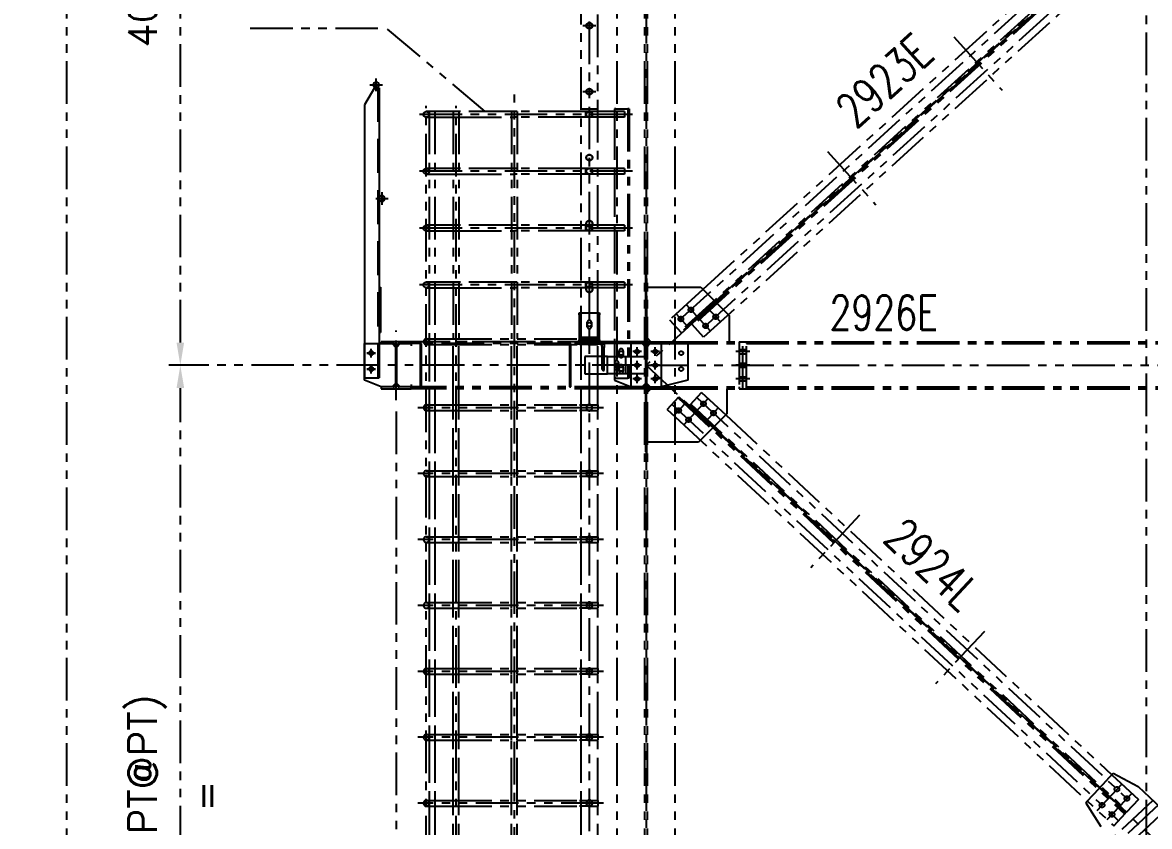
# Model space of a CAD drawing. Header units: millimetres. Extents: x -16232 to 52632, y -3739 to 20678.
# Drawn here: x -16232 to -11272, y 1420 to 4957 of the extents above; entities that cross this region are included whole.
import ezdxf
from ezdxf.enums import TextEntityAlignment as Align

# ---------------------------------------------------------------- set-up
doc = ezdxf.new("R2010")
doc.units = ezdxf.units.MM
doc.header["$LTSCALE"] = 300
doc.header["$MEASUREMENT"] = 0
for name, pattern in [('CENTER', [2, 1.25, -0.25, 0.25, -0.25]), ('DASHED', [0.75, 0.5, -0.25]), ('PHANTOM2', [1.25, 0.625, -0.125, 0.125, -0.125, 0.125, -0.125])]:
    doc.linetypes.add(name, pattern=pattern)
for name, color, linetype in [('CENTRO', 1, 'CENTER'), ('CONTORNO', 3, 'Continuous'), ('EM-PJ-FANTASMA', 8, 'PHANTOM2'), ('TRACEJADA', 3, 'DASHED')]:
    doc.layers.add(name, color=color, linetype=linetype)
doc.styles.add('100CL', font='ROMANS.SHX')
doc.styles.add('ROMANS', font='romans.shx')
doc.dimstyles.new('PADRÃO', dxfattribs={"dimscale": 50, "dimtxt": 2.5, "dimasz": 2, "dimexe": 1, "dimexo": 1, "dimgap": 1, "dimtad": 1, "dimdec": 0, "dimzin": 9, "dimdsep": 46, "dimtxsty": 'ROMANS', "dimcen": 0, "dimclrd": 256, "dimclre": 256, "dimclrt": 7, "dimadec": 1, "dimazin": 2, "dimtfac": 1, "dimtdec": 0, "dimtmove": 0, "dimatfit": 3, "dimfxl": 1, "dimtolj": 1, "dimtzin": 0, "dimlwd": -1, "dimlwe": -1, "dimarcsym": 0})

# ---------------------------------------------------------------- blocks, each defined once
blk = doc.blocks.new('A$C4E747ED4')
at = {"layer": 'CENTRO'}
for p, q in [((5.5, 1250), (-49.5, 1250)), ((-22, 1222.5), (-22, 1277.5)), ((-20, 750), (-75, 750)), ((-47.5, 722.5), (-47.5, 777.5)), ((19, 70), (-19, 70)), ((0, 51), (0, 89)), ((19, 0), (-19, 0)), ((0, -19), (0, 19))]:
    blk.add_line(p, q, dxfattribs=at)
at = {"layer": 'CONTORNO'}
for p, q in [((-35, 1237.5), (-15, 1237.5)), ((-35, 1237.5), (-35, 111.6)), ((-15, 1237.5), (29, 1161.5)), ((29, 1161.5), (29, -40)), ((-41, 360), (-41, 160)), ((-35, 360), (-41, 360)), ((-35, 160), (-41, 160))]:
    blk.add_line(p, q, dxfattribs=at)
for centre, radius in [((-22, 1250), 12.5), ((-47.5, 750), 12.5), ((0, 70), 9), ((0, 0), 9)]:
    blk.add_circle(centre, radius, dxfattribs=at)
at = {"layer": 'TRACEJADA'}
for p, q in [((-29, 1237.5), (-29, -40)), ((-35, 111.6), (-35, -40)), ((-35, -40), (29, -40))]:
    blk.add_line(p, q, dxfattribs=at)
blk = doc.blocks.new('*D82')
at = {"layer": 'Defpoints', "color": 0, "transparency": 16777216}
for p in [(-14587.1, 3295.4), (-13487.1, -1226.1), (-14587.1, -2101.1)]:
    blk.add_point(p, dxfattribs=at)
at = {"layer": 'EM-PJ-FANTASMA', "transparency": 16777216}
for p, q in [((-14587.1, 3245.4), (-14587.1, -2151.1)), ((-13487.1, -1276.1), (-13487.1, -2151.1)), ((-13587.1, -2101.1), (-14487.1, -2101.1))]:
    blk.add_line(p, q, dxfattribs=at)
for points in [[(-14487.1, -2084.4), (-14487.1, -2117.7), (-14587.1, -2101.1)], [(-13587.1, -2084.4), (-13587.1, -2117.7), (-13487.1, -2101.1)]]:
    blk.add_solid(points, dxfattribs=at)
at = {"layer": 'EM-PJ-FANTASMA', "color": 7, "transparency": 16777216, "insert": (-14037.1, -1988.6), "char_height": 125, "attachment_point": 5, "style": 'ROMANS'}
blk.add_mtext('\\A1;1100', dxfattribs=at)
blk = doc.blocks.new('*D90')
at = {"layer": 'Defpoints', "color": 0, "transparency": 16777216}
for p in [(-15537.1, 3448.9), (-13487.1, 3448.9), (-13637.1, -651.1)]:
    blk.add_point(p, dxfattribs=at)
at = {"layer": 'EM-PJ-FANTASMA', "transparency": 16777216}
for p, q in [((-13537.1, 3448.9), (-15587.1, 3448.9)), ((-15537.1, -551.1), (-15537.1, 3348.9)), ((-13687.1, -651.1), (-15587.1, -651.1))]:
    blk.add_line(p, q, dxfattribs=at)
for points in [[(-15553.8, 3348.9), (-15520.4, 3348.9), (-15537.1, 3448.9)], [(-15553.8, -551.1), (-15520.4, -551.1), (-15537.1, -651.1)]]:
    blk.add_solid(points, dxfattribs=at)
at = {"layer": 'EM-PJ-FANTASMA', "color": 7, "transparency": 16777216, "char_height": 125, "attachment_point": 5, "rotation": 90, "style": 'ROMANS'}
for s, insert in [('\\A1;{\\fRomanS|b0|i0|c0|p34;4100 (PT@PT)', (-15682.2, 1398.9)), ('\\A1;=  =}', (-15424.6, 1398.9))]:
    blk.add_mtext(s, dxfattribs=dict(at, insert=insert))
blk = doc.blocks.new('*D91')
at = {"layer": 'Defpoints', "color": 0, "transparency": 16777216}
for p in [(-15537.1, 7448.9), (-13487.1, 7448.9), (-13487.1, 3448.9)]:
    blk.add_point(p, dxfattribs=at)
at = {"layer": 'EM-PJ-FANTASMA', "transparency": 16777216}
for p, q in [((-13537.1, 7448.9), (-15587.1, 7448.9)), ((-15537.1, 3548.9), (-15537.1, 7348.9)), ((-13537.1, 3448.9), (-15587.1, 3448.9))]:
    blk.add_line(p, q, dxfattribs=at)
for points in [[(-15553.8, 7348.9), (-15520.4, 7348.9), (-15537.1, 7448.9)], [(-15553.8, 3548.9), (-15520.4, 3548.9), (-15537.1, 3448.9)]]:
    blk.add_solid(points, dxfattribs=at)
at = {"layer": 'EM-PJ-FANTASMA', "color": 7, "transparency": 16777216, "char_height": 125, "attachment_point": 5, "rotation": 90, "style": 'ROMANS'}
for s, insert in [('\\A1;{\\fRomanS|b0|i0|c0|p34;4000 (PT@PT)', (-15682.2, 5448.9)), ('\\A1;=  =}', (-15424.6, 5448.9))]:
    blk.add_mtext(s, dxfattribs=dict(at, insert=insert))
blk = doc.blocks.new('*D96')
at = {"layer": 'Defpoints', "color": 0, "transparency": 16777216}
for p in [(-16037.1, 17987.4), (-13712.1, 17987.4), (-13911.1, -1126.1)]:
    blk.add_point(p, dxfattribs=at)
at = {"layer": 'EM-PJ-FANTASMA', "transparency": 16777216}
for p, q in [((-13762.1, 17987.4), (-16087.1, 17987.4)), ((-16037.1, -1026.1), (-16037.1, 17887.4)), ((-13961.1, -1126.1), (-16087.1, -1126.1))]:
    blk.add_line(p, q, dxfattribs=at)
for points in [[(-16053.8, 17887.4), (-16020.4, 17887.4), (-16037.1, 17987.4)], [(-16053.8, -1026.1), (-16020.4, -1026.1), (-16037.1, -1126.1)]]:
    blk.add_solid(points, dxfattribs=at)
at = {"layer": 'EM-PJ-FANTASMA', "color": 7, "transparency": 16777216, "insert": (-16149.6, 8430.7), "char_height": 125, "attachment_point": 5, "rotation": 90, "style": 'ROMANS'}
blk.add_mtext('\\A1;19114', dxfattribs=at)

msp = doc.modelspace()

# ---------------------------------------------------------------- linework, layer by layer
at = {"layer": 'EM-PJ-FANTASMA'}
for p, q in [((-13487.093, 18926.323), (-13487.093, -1226.072)), ((-11287.093, 18037.428), (-11287.093, -1226.072)), ((-13737.093, -1226.072), (-13737.093, 12627.428)), ((-13492.343, -651.072), (-13492.343, 8143.928)), ((-13481.843, -651.072), (-13481.843, 8143.928)), ((-13615.093, -651.072), (-13615.093, 7933.928)), ((-13359.093, -651.072), (-13359.093, 7933.928)), ((-9087.093, 7448.928), (-13487.093, 3448.928)), ((-9319.165, 7302.823), (-13363.993, 3625.706)), ((-9240.462, 7305.446), (-13285.291, 3628.329)), ((-9236.426, 7301.007), (-13281.255, 3623.89)), ((-9292.93, 7273.965), (-13337.759, 3596.848)), ((-9210.192, 7272.149), (-13255.02, 3595.032)), ((-9215.093, 7225.799), (-13234.168, 3572.094)), ((-13775.093, 5509.928), (-13775.093, 3679.428)), ((-13699.093, 3679.428), (-13699.093, 5509.928)), ((-11435.01, 5421.223), (-13237.244, 3782.828)), ((-11378.519, 5369.867), (-13183.443, 3729.027)), ((-15229.847, 4932.182), (-14629.847, 4932.182)), ((-14195.256, 4564.928), (-14629.847, 4932.182)), ((-13708.593, 4942.428), (-13765.593, 4942.428)), ((-12133.315, 4893.165), (-11920.75, 4659.344)), ((-11992.054, 4812.108), (-11988.018, 4807.669)), ((-12066.048, 4744.841), (-12062.012, 4740.401)), ((-14067.093, 854.928), (-14067.093, 4639.928)), ((-13708.593, 4652.428), (-13765.593, 4652.428)), ((-14454.593, 904.928), (-14454.593, 4589.928)), ((-14442.093, 4564.928), (-14454.593, 4564.928)), ((-14442.093, 4564.928), (-14442.093, 3564.928)), ((-14429.593, 4564.928), (-14442.093, 4564.928)), ((-14417.093, 4564.928), (-14429.593, 4564.928)), ((-14335.919, 4564.928), (-14417.093, 4564.928)), ((-14417.093, 4564.928), (-14417.093, 3564.928)), ((-14335.919, 4564.928), (-14335.919, 3564.928)), ((-14323.419, 4564.928), (-14335.919, 4564.928)), ((-14323.419, 904.928), (-14323.419, 4589.928)), ((-14310.919, 4564.928), (-14323.419, 4564.928)), ((-14079.593, 4564.928), (-14310.919, 4564.928)), ((-14310.919, 4564.928), (-14310.919, 3564.928)), ((-14079.593, 4564.928), (-14079.593, 3564.928)), ((-14067.093, 4564.928), (-14079.593, 4564.928)), ((-14054.593, 4564.928), (-14067.093, 4564.928)), ((-13775.093, 4564.928), (-14054.593, 4564.928)), ((-14054.593, 4564.928), (-14054.593, 3564.928)), ((-13775.093, 4577.428), (-13699.093, 4577.428)), ((-13752.093, 4564.928), (-13775.093, 4564.928)), ((-13699.093, 4564.928), (-13752.093, 4564.928)), ((-13752.093, 4539.928), (-13752.093, 4564.928)), ((-13615.093, 4564.928), (-13699.093, 4564.928)), ((-13626.093, 4577.428), (-13626.093, 4564.928)), ((-13620.093, 4577.428), (-13626.093, 4577.428)), ((-13626.093, 4564.928), (-13626.093, 4539.928)), ((-13620.093, 4577.428), (-13615.093, 4577.428)), ((-13615.093, 4577.428), (-13574.093, 4577.428)), ((-13582.093, 4564.928), (-13615.093, 4564.928)), ((-13582.093, 4564.928), (-13582.093, 4539.928)), ((-13574.093, 4577.428), (-13568.093, 4577.428)), ((-13568.093, 4577.428), (-13568.093, 3392.428)), ((-13562.093, 4577.428), (-13568.093, 4577.428)), ((-13562.093, 4577.428), (-13562.093, 3392.428)), ((-13547.093, 4552.428), (-14492.093, 4552.428)), ((-14454.593, 4539.928), (-14442.093, 4539.928)), ((-14442.093, 4539.928), (-14417.093, 4539.928)), ((-14417.093, 4539.928), (-14335.919, 4539.928)), ((-14335.919, 4539.928), (-14310.919, 4539.928)), ((-14310.919, 4539.928), (-14079.593, 4539.928)), ((-14079.593, 4539.928), (-14067.093, 4539.928)), ((-14054.593, 4539.928), (-14067.093, 4539.928)), ((-13775.093, 4539.928), (-14054.593, 4539.928)), ((-13752.093, 4539.928), (-13775.093, 4539.928)), ((-13699.093, 4539.928), (-13752.093, 4539.928)), ((-13615.093, 4539.928), (-13699.093, 4539.928)), ((-13626.093, 4539.928), (-13626.093, 4314.928)), ((-13582.093, 4539.928), (-13615.093, 4539.928)), ((-12688.27, 4388.661), (-12475.705, 4154.84)), ((-14442.093, 4314.928), (-14454.593, 4314.928)), ((-14417.093, 4314.928), (-14442.093, 4314.928)), ((-14335.919, 4314.928), (-14417.093, 4314.928)), ((-14310.919, 4314.928), (-14335.919, 4314.928)), ((-14079.593, 4314.928), (-14310.919, 4314.928)), ((-14067.093, 4314.928), (-14079.593, 4314.928)), ((-14054.593, 4314.928), (-14067.093, 4314.928)), ((-13775.093, 4314.928), (-14054.593, 4314.928)), ((-13752.093, 4314.928), (-13775.093, 4314.928)), ((-13699.093, 4314.928), (-13752.093, 4314.928)), ((-13752.093, 4289.928), (-13752.093, 4314.928)), ((-13615.093, 4314.928), (-13699.093, 4314.928)), ((-13626.093, 4314.928), (-13626.093, 4289.928)), ((-13582.093, 4314.928), (-13615.093, 4314.928)), ((-13582.093, 4314.928), (-13582.093, 4289.928)), ((-13547.093, 4302.428), (-14492.093, 4302.428)), ((-14454.593, 4289.928), (-14442.093, 4289.928)), ((-14442.093, 4289.928), (-14417.093, 4289.928)), ((-14417.093, 4289.928), (-14335.919, 4289.928)), ((-14335.919, 4289.928), (-14310.919, 4289.928)), ((-14310.919, 4289.928), (-14079.593, 4289.928)), ((-14079.593, 4289.928), (-14067.093, 4289.928)), ((-14054.593, 4289.928), (-14067.093, 4289.928)), ((-13775.093, 4289.928), (-14054.593, 4289.928)), ((-13752.093, 4289.928), (-13775.093, 4289.928)), ((-13699.093, 4289.928), (-13752.093, 4289.928)), ((-13615.093, 4289.928), (-13699.093, 4289.928)), ((-13626.093, 4289.928), (-13626.093, 4064.928)), ((-13582.093, 4289.928), (-13615.093, 4289.928)), ((-12547.009, 4307.604), (-12542.973, 4303.164)), ((-12621.003, 4240.336), (-12616.967, 4235.897)), ((-13547.093, 4052.428), (-14492.093, 4052.428)), ((-14442.093, 4064.928), (-14454.593, 4064.928)), ((-14454.593, 4039.928), (-14442.093, 4039.928)), ((-14417.093, 4064.928), (-14442.093, 4064.928)), ((-14442.093, 4039.928), (-14417.093, 4039.928)), ((-14335.919, 4064.928), (-14417.093, 4064.928)), ((-14417.093, 4039.928), (-14335.919, 4039.928)), ((-14310.919, 4064.928), (-14335.919, 4064.928)), ((-14335.919, 4039.928), (-14310.919, 4039.928)), ((-14079.593, 4064.928), (-14310.919, 4064.928)), ((-14310.919, 4039.928), (-14079.593, 4039.928)), ((-14067.093, 4064.928), (-14079.593, 4064.928)), ((-14079.593, 4039.928), (-14067.093, 4039.928)), ((-14054.593, 4064.928), (-14067.093, 4064.928)), ((-14054.593, 4039.928), (-14067.093, 4039.928)), ((-13775.093, 4064.928), (-14054.593, 4064.928)), ((-13775.093, 4039.928), (-14054.593, 4039.928)), ((-13752.093, 4064.928), (-13775.093, 4064.928)), ((-13752.093, 4039.928), (-13775.093, 4039.928)), ((-13748.318, 4064.928), (-13752.093, 4064.928)), ((-13752.093, 4039.928), (-13752.093, 4064.928)), ((-13699.093, 4039.928), (-13752.093, 4039.928)), ((-13747.093, 4064.928), (-13748.318, 4064.928)), ((-13727.093, 4064.928), (-13747.093, 4064.928)), ((-13725.868, 4064.928), (-13727.093, 4064.928)), ((-13699.093, 4064.928), (-13725.868, 4064.928)), ((-13615.093, 4064.928), (-13699.093, 4064.928)), ((-13615.093, 4039.928), (-13699.093, 4039.928)), ((-13626.093, 4064.928), (-13626.093, 4039.928)), ((-13626.093, 4039.928), (-13626.093, 3814.928)), ((-13582.093, 4064.928), (-13615.093, 4064.928)), ((-13582.093, 4039.928), (-13615.093, 4039.928)), ((-13582.093, 4064.928), (-13582.093, 4039.928)), ((-13490.093, 3852.428), (-13484.093, 3852.428)), ((-13490.093, 3852.428), (-13490.093, 3567.428)), ((-13484.093, 3567.428), (-13484.093, 3852.428)), ((-13547.093, 3802.428), (-14492.093, 3802.428)), ((-14442.093, 3814.928), (-14454.593, 3814.928)), ((-14454.593, 3789.928), (-14442.093, 3789.928)), ((-14417.093, 3814.928), (-14442.093, 3814.928)), ((-14442.093, 3789.928), (-14417.093, 3789.928)), ((-14335.919, 3814.928), (-14417.093, 3814.928)), ((-14417.093, 3789.928), (-14335.919, 3789.928)), ((-14310.919, 3814.928), (-14335.919, 3814.928)), ((-14335.919, 3789.928), (-14310.919, 3789.928)), ((-14079.593, 3814.928), (-14310.919, 3814.928)), ((-14310.919, 3789.928), (-14079.593, 3789.928)), ((-14067.093, 3814.928), (-14079.593, 3814.928)), ((-14079.593, 3789.928), (-14067.093, 3789.928)), ((-14054.593, 3814.928), (-14067.093, 3814.928)), ((-14054.593, 3789.928), (-14067.093, 3789.928)), ((-13775.093, 3814.928), (-14054.593, 3814.928)), ((-13775.093, 3789.928), (-14054.593, 3789.928)), ((-13752.093, 3814.928), (-13775.093, 3814.928)), ((-13752.093, 3789.928), (-13775.093, 3789.928)), ((-13699.093, 3814.928), (-13752.093, 3814.928)), ((-13752.093, 3789.928), (-13752.093, 3814.928)), ((-13748.318, 3789.928), (-13752.093, 3789.928)), ((-13747.093, 3789.928), (-13748.318, 3789.928)), ((-13727.093, 3789.928), (-13747.093, 3789.928)), ((-13725.868, 3789.928), (-13727.093, 3789.928)), ((-13699.093, 3789.928), (-13725.868, 3789.928)), ((-13615.093, 3814.928), (-13699.093, 3814.928)), ((-13615.093, 3789.928), (-13699.093, 3789.928)), ((-13626.093, 3814.928), (-13626.093, 3789.928)), ((-13626.093, 3789.928), (-13626.093, 3552.428)), ((-13582.093, 3814.928), (-13615.093, 3814.928)), ((-13582.093, 3789.928), (-13615.093, 3789.928)), ((-13582.093, 3814.928), (-13582.093, 3789.928)), ((-13490.093, 3802.674), (-13484.093, 3802.674)), ((-13490.093, 3781.674), (-13484.093, 3781.674)), ((-13481.843, 3792.428), (-13359.093, 3792.428)), ((-13237.244, 3782.828), (-13384.846, 3648.644)), ((-13359.093, 3792.428), (-13246.843, 3792.428)), ((-13246.843, 3792.428), (-13121.843, 3667.428)), ((-13490.093, 3759.982), (-13484.093, 3759.982)), ((-13490.093, 3738.982), (-13484.093, 3738.982)), ((-13490.093, 3735.22), (-13484.093, 3735.22)), ((-13490.093, 3727.428), (-13484.093, 3727.428)), ((-13183.443, 3729.027), (-13333.723, 3592.409)), ((-13782.093, 3679.428), (-13692.093, 3679.428)), ((-13782.093, 3671.428), (-13782.093, 3679.428)), ((-13782.093, 3671.428), (-13782.093, 3568.428)), ((-13775.093, 3679.428), (-13775.093, 3572.428)), ((-13699.093, 3572.428), (-13699.093, 3679.428)), ((-13692.093, 3679.428), (-13692.093, 3671.428)), ((-13692.093, 3568.428), (-13692.093, 3671.428)), ((-13490.093, 3717.29), (-13484.093, 3717.29)), ((-13490.093, 3714.22), (-13484.093, 3714.22)), ((-13490.093, 3696.29), (-13484.093, 3696.29)), ((-13490.093, 3692.528), (-13484.093, 3692.528)), ((-13490.093, 3671.528), (-13484.093, 3671.528)), ((-13355.249, 3675.551), (-13302.108, 3617.096)), ((-13310.852, 3715.911), (-13204.57, 3599.001)), ((-13160.174, 3639.361), (-13213.315, 3697.816)), ((-13746.093, 3618.428), (-13746.093, 3638.428)), ((-13728.093, 3638.428), (-13728.093, 3618.428)), ((-13490.093, 3649.836), (-13484.093, 3649.836)), ((-13490.093, 3628.836), (-13484.093, 3628.836)), ((-13384.846, 3648.644), (-13333.723, 3592.409)), ((-13234.168, 3572.094), (-13285.291, 3628.329)), ((-13121.843, 3667.428), (-13121.843, 3552.428)), ((-14587.093, 3295.428), (-14587.093, 3602.428)), ((-13775.093, 3572.428), (-13775.093, 3345.428)), ((-13775.093, 3572.428), (-13699.093, 3572.428)), ((-13699.093, 3564.928), (-13699.093, 3572.428)), ((-13487.093, 3295.428), (-13487.093, 3602.428)), ((-14726.093, 3544.028), (-14653.593, 3544.028)), ((-14726.093, 3383.828), (-14726.093, 3544.028)), ((-14697.093, 3483.428), (-14697.093, 3521.428)), ((-14653.593, 3552.428), (-14653.593, 3544.028)), ((-14520.593, 3552.428), (-14653.593, 3552.428)), ((-14653.593, 3544.028), (-14600.093, 3544.028)), ((-14604.993, 3544.028), (-14589.993, 3529.028)), ((-14589.993, 3533.928), (-14589.993, 3363.928)), ((-14584.193, 3529.028), (-14569.193, 3544.028)), ((-14584.193, 3363.928), (-14584.193, 3533.928)), ((-14574.093, 3544.028), (-14520.593, 3544.028)), ((-14520.593, 3552.428), (-14520.593, 3544.028)), ((-13615.093, 3552.428), (-14520.593, 3552.428)), ((-14520.593, 3544.028), (-14520.593, 3552.428)), ((-14481.093, 3544.028), (-14520.593, 3544.028)), ((-14520.593, 3544.028), (-14520.593, 3533.928)), ((-13674.093, 3552.428), (-14492.093, 3552.428)), ((-14481.093, 3544.028), (-14475.093, 3544.028)), ((-14481.093, 3544.028), (-14481.093, 3383.828)), ((-14481.093, 3529.028), (-14475.093, 3529.028)), ((-14475.093, 3383.828), (-14475.093, 3544.028)), ((-13825.093, 3544.028), (-14475.093, 3544.028)), ((-14454.593, 3564.928), (-14354.457, 3564.928)), ((-14454.593, 3539.928), (-14354.457, 3539.928)), ((-14442.093, 3564.928), (-14442.093, 3345.428)), ((-14417.093, 3564.928), (-14417.093, 3345.428)), ((-14354.457, 3564.928), (-13782.093, 3564.928)), ((-14354.457, 3539.928), (-13779.728, 3539.928)), ((-14335.919, 3345.428), (-14335.919, 3564.928)), ((-14310.919, 3345.428), (-14310.919, 3564.928)), ((-14079.593, 3345.428), (-14079.593, 3564.928)), ((-14054.593, 3345.428), (-14054.593, 3564.928)), ((-13825.093, 3544.028), (-13819.093, 3544.028)), ((-13825.093, 3544.028), (-13825.093, 3383.828)), ((-13825.093, 3529.028), (-13819.093, 3529.028)), ((-13819.093, 3383.828), (-13819.093, 3544.028)), ((-13615.093, 3544.028), (-13819.093, 3544.028)), ((-13692.093, 3542.428), (-13789.093, 3542.428)), ((-13782.093, 3568.428), (-13782.093, 3560.428)), ((-13782.093, 3564.928), (-13779.728, 3564.928)), ((-13782.093, 3560.428), (-13692.093, 3560.428)), ((-13782.093, 3552.428), (-13782.093, 3560.428)), ((-13779.728, 3564.928), (-13742.648, 3564.928)), ((-13742.648, 3539.928), (-13779.728, 3539.928)), ((-13746.093, 3552.428), (-13746.093, 3560.428)), ((-13746.093, 3542.428), (-13746.093, 3552.428)), ((-13742.648, 3564.928), (-13699.093, 3564.928)), ((-13742.648, 3539.928), (-13699.093, 3539.928)), ((-13728.093, 3552.428), (-13728.093, 3560.428)), ((-13728.093, 3542.428), (-13728.093, 3552.428)), ((-13699.093, 3564.928), (-13699.093, 3539.928)), ((-13699.093, 3345.428), (-13699.093, 3539.928)), ((-13692.093, 3560.428), (-13692.093, 3568.428)), ((-13692.093, 3560.428), (-13692.093, 3552.428)), ((-13682.093, 3542.428), (-13682.093, 3527.428)), ((-13672.093, 3542.428), (-13682.093, 3542.428)), ((-13682.093, 3527.428), (-13682.093, 3435.428)), ((-13672.093, 3527.428), (-13682.093, 3527.428)), ((-13672.093, 3552.428), (-13672.093, 3542.428)), ((-13672.093, 3542.428), (-13672.093, 3527.428)), ((-13672.093, 3425.428), (-13672.093, 3527.428)), ((-13626.093, 3552.428), (-13626.093, 3392.428)), ((-13626.093, 3544.028), (-13626.093, 3383.828)), ((-13507.343, 3552.428), (-13615.093, 3552.428)), ((-13507.343, 3544.028), (-13615.093, 3544.028)), ((-13553.593, 3552.428), (-13553.593, 3544.028)), ((-13553.593, 3353.828), (-13553.593, 3544.028)), ((-13527.093, 3489.928), (-13527.093, 3527.928)), ((-13492.343, 3552.428), (-13507.343, 3552.428)), ((-13507.343, 3544.028), (-13507.343, 3552.428)), ((-13492.343, 3544.028), (-13507.343, 3544.028)), ((-13504.993, 3544.028), (-13489.993, 3529.028)), ((-13481.843, 3552.428), (-13492.343, 3552.428)), ((-13490.093, 3567.428), (-13484.093, 3567.428)), ((-13490.093, 3567.428), (-13490.093, 3552.428)), ((-13489.993, 3533.928), (-13489.993, 3363.928)), ((-13484.193, 3529.028), (-13469.193, 3544.028)), ((-13484.193, 3363.928), (-13484.193, 3533.928)), ((-13484.093, 3552.428), (-13484.093, 3567.428)), ((-13466.843, 3552.428), (-13481.843, 3567.428)), ((-13481.843, 3552.428), (-13359.093, 3552.428)), ((-13481.843, 3544.028), (-13359.093, 3544.028)), ((-13461.093, 3552.428), (-13461.093, 3544.028)), ((-13447.093, 3489.928), (-13447.093, 3527.928)), ((-13443.093, 3552.428), (-13443.093, 3544.028)), ((-13420.593, 3544.028), (-13420.593, 3552.428)), ((-13420.593, 3544.028), (-13420.593, 3353.828)), ((-13359.093, 3552.428), (-13078.093, 3552.428)), ((-13359.093, 3544.028), (-13078.093, 3544.028)), ((-13304.093, 3544.028), (-13304.093, 3383.828)), ((-13078.093, 3552.428), (-13062.093, 3552.428)), ((-13078.093, 3552.428), (-13078.093, 3345.428)), ((-13078.093, 3552.428), (-13078.093, 3544.028)), ((-13062.093, 3552.428), (-13046.093, 3552.428)), ((-13062.093, 3345.428), (-13062.093, 3552.428)), ((-13062.093, 3345.428), (-13062.093, 3552.428)), ((-13046.093, 3345.428), (-13046.093, 3552.428)), ((-13046.093, 3552.428), (-9528.093, 3552.428)), ((-13046.093, 3552.428), (-13046.093, 3544.028)), ((-13046.093, 3544.028), (-9528.093, 3544.028)), ((-14678.093, 3502.428), (-14716.093, 3502.428)), ((-14481.093, 3511.428), (-14475.093, 3511.428)), ((-14481.093, 3493.428), (-14475.093, 3493.428)), ((-13825.093, 3511.428), (-13819.093, 3511.428)), ((-13825.093, 3493.428), (-13819.093, 3493.428)), ((-13657.093, 3486.928), (-13757.093, 3486.928)), ((-13757.093, 3486.928), (-13757.093, 3410.928)), ((-13657.093, 3486.928), (-13489.993, 3486.928)), ((-13657.093, 3410.928), (-13657.093, 3486.928)), ((-13606.093, 3492.428), (-13606.093, 3512.428)), ((-13588.093, 3512.428), (-13588.093, 3492.428)), ((-13577.093, 3410.928), (-13577.093, 3486.928)), ((-13508.093, 3508.928), (-13546.093, 3508.928)), ((-13428.093, 3508.928), (-13466.093, 3508.928)), ((-13031.093, 3508.928), (-13093.093, 3508.928)), ((-13078.093, 3517.928), (-13062.093, 3517.928)), ((-13078.093, 3499.928), (-13062.093, 3499.928)), ((-13062.093, 3517.928), (-13046.093, 3517.928)), ((-13062.093, 3499.928), (-13046.093, 3499.928)), ((-14678.093, 3432.428), (-14716.093, 3432.428)), ((-14697.093, 3413.428), (-14697.093, 3451.428)), ((-14481.093, 3441.428), (-14475.093, 3441.428)), ((-14481.093, 3423.428), (-14475.093, 3423.428)), ((-13825.093, 3441.428), (-13819.093, 3441.428)), ((-13825.093, 3423.428), (-13819.093, 3423.428)), ((-13626.593, 3458.928), (-13626.593, 3438.928)), ((-13607.593, 3438.928), (-13607.593, 3458.928)), ((-13606.093, 3422.428), (-13606.093, 3442.428)), ((-13588.093, 3442.428), (-13588.093, 3422.428)), ((-13508.093, 3448.928), (-13546.093, 3448.928)), ((-13527.093, 3429.928), (-13527.093, 3467.928)), ((-13487.093, 3448.928), (-9087.093, 3448.928)), ((-13487.093, 3448.928), (-9087.093, -651.072)), ((-13428.093, 3448.928), (-13466.093, 3448.928)), ((-13447.093, 3429.928), (-13447.093, 3467.928)), ((-13031.093, 3448.928), (-13093.093, 3448.928)), ((-13078.093, 3457.928), (-13062.093, 3457.928)), ((-13078.093, 3439.928), (-13062.093, 3439.928)), ((-13062.093, 3457.928), (-13046.093, 3457.928)), ((-13062.093, 3439.928), (-13046.093, 3439.928)), ((-14653.593, 3353.828), (-14726.093, 3383.828)), ((-14481.093, 3383.828), (-14475.093, 3383.828)), ((-14481.093, 3383.828), (-14481.093, 3353.828)), ((-14475.093, 3353.828), (-14475.093, 3383.828)), ((-13825.093, 3383.828), (-13819.093, 3383.828)), ((-13825.093, 3383.828), (-13825.093, 3353.828)), ((-13819.093, 3353.828), (-13819.093, 3383.828)), ((-13757.093, 3410.928), (-13657.093, 3410.928)), ((-13489.993, 3410.928), (-13657.093, 3410.928)), ((-13620.093, 3392.428), (-13626.093, 3392.428)), ((-13626.093, 3383.828), (-13553.593, 3353.828)), ((-13620.093, 3392.428), (-13574.093, 3392.428)), ((-13574.093, 3392.428), (-13568.093, 3392.428)), ((-13562.093, 3392.428), (-13568.093, 3392.428)), ((-13508.093, 3388.928), (-13546.093, 3388.928)), ((-13527.093, 3369.928), (-13527.093, 3407.928)), ((-13428.093, 3388.928), (-13466.093, 3388.928)), ((-13447.093, 3369.928), (-13447.093, 3407.928)), ((-13304.093, 3383.828), (-13420.593, 3353.828)), ((-13031.093, 3388.928), (-13093.093, 3388.928)), ((-13078.093, 3397.928), (-13062.093, 3397.928)), ((-13078.093, 3379.928), (-13062.093, 3379.928)), ((-13062.093, 3397.928), (-13046.093, 3397.928)), ((-13062.093, 3379.928), (-13046.093, 3379.928)), ((-14653.593, 3353.828), (-14653.593, 3345.428)), ((-14600.093, 3353.828), (-14653.593, 3353.828)), ((-14653.593, 3345.428), (-14520.593, 3345.428)), ((-14589.993, 3368.828), (-14604.993, 3353.828)), ((-14584.193, 3368.828), (-14569.193, 3353.828)), ((-14520.593, 3353.828), (-14574.093, 3353.828)), ((-14520.593, 3363.928), (-14520.593, 3353.828)), ((-14520.593, 3353.828), (-14520.593, 3345.428)), ((-13615.093, 3353.828), (-14520.593, 3353.828)), ((-14520.593, 3345.428), (-14520.593, 3353.828)), ((-13615.093, 3345.428), (-14520.593, 3345.428)), ((-14481.093, 3368.828), (-14475.093, 3368.828)), ((-14481.093, 3353.828), (-14475.093, 3353.828)), ((-14442.093, 3345.428), (-14442.093, 3274.928)), ((-14417.093, 3345.428), (-14417.093, 3274.928)), ((-14335.919, 3274.928), (-14335.919, 3345.428)), ((-14310.919, 3274.928), (-14310.919, 3345.428)), ((-14079.593, 3274.928), (-14079.593, 3345.428)), ((-14054.593, 3274.928), (-14054.593, 3345.428)), ((-13825.093, 3368.828), (-13819.093, 3368.828)), ((-13825.093, 3353.828), (-13819.093, 3353.828)), ((-13775.093, 3345.428), (-13775.093, 3274.928)), ((-13699.093, 3274.928), (-13699.093, 3345.428)), ((-13507.343, 3353.828), (-13615.093, 3353.828)), ((-13507.343, 3345.428), (-13615.093, 3345.428)), ((-13553.593, 3353.828), (-13553.593, 3345.428)), ((-13492.343, 3353.828), (-13507.343, 3353.828)), ((-13507.343, 3345.428), (-13507.343, 3353.828)), ((-13492.343, 3345.428), (-13507.343, 3345.428)), ((-13504.993, 3353.828), (-13489.993, 3368.828)), ((-13492.343, 3345.428), (-13481.843, 3345.428)), ((-13490.093, 3345.428), (-13490.093, 3330.428)), ((-13490.093, 3330.428), (-13484.093, 3330.428)), ((-13490.093, 3330.428), (-13490.093, 3025.428)), ((-13469.193, 3353.828), (-13484.193, 3368.828)), ((-13484.093, 3330.428), (-13484.093, 3345.428)), ((-13484.093, 3025.428), (-13484.093, 3330.428)), ((-13481.843, 3353.828), (-13359.093, 3353.828)), ((-13481.843, 3345.428), (-13359.093, 3345.428)), ((-13481.843, 3330.428), (-13466.843, 3345.428)), ((-13420.593, 3345.428), (-13420.593, 3353.828)), ((-13359.093, 3353.828), (-13078.093, 3353.828)), ((-13359.093, 3345.428), (-13078.093, 3345.428)), ((-13243.018, 3329.476), (-13294.829, 3273.874)), ((-13243.018, 3329.476), (-13136.785, 3230.486)), ((-13131.843, 3345.428), (-13131.843, 3235.428)), ((-13078.093, 3353.828), (-13078.093, 3345.428)), ((-13078.093, 3345.428), (-13062.093, 3345.428)), ((-13062.093, 3345.428), (-13046.093, 3345.428)), ((-13046.093, 3353.828), (-9528.093, 3353.828)), ((-13046.093, 3353.828), (-13046.093, 3345.428)), ((-13046.093, 3345.428), (-9528.093, 3345.428)), ((-14454.593, 3274.928), (-14354.457, 3274.928)), ((-14442.093, 3274.928), (-14442.093, 3249.928)), ((-14417.093, 3274.928), (-14417.093, 3249.928)), ((-14354.457, 3274.928), (-13779.728, 3274.928)), ((-14335.919, 3249.928), (-14335.919, 3274.928)), ((-14310.919, 3249.928), (-14310.919, 3274.928)), ((-14079.593, 3249.928), (-14079.593, 3274.928)), ((-14054.593, 3249.928), (-14054.593, 3274.928)), ((-13779.728, 3274.928), (-13742.648, 3274.928)), ((-13775.093, 3274.928), (-13775.093, 3249.928)), ((-13742.648, 3274.928), (-13699.093, 3274.928)), ((-13699.093, 3274.928), (-13699.093, 3249.928)), ((-13490.093, 3291.086), (-13484.093, 3291.086)), ((-9310.034, 3306.796), (-13439.339, -540.965)), ((-9283.446, 3278.263), (-13412.751, -569.498)), ((-13394.627, 3254.785), (-13359.093, 3292.92)), ((-13373.494, 3277.465), (-11407.608, 1445.617)), ((-13365.363, 3227.516), (-13311.507, 3285.313)), ((-13359.093, 3292.92), (-13342.816, 3310.388)), ((-13346.907, 3305.998), (-11381.021, 1474.15)), ((-13342.816, 3310.388), (-11376.931, 1478.54)), ((-13321.467, 3186.613), (-13213.754, 3302.207)), ((-13294.829, 3273.874), (-13190.558, 3176.712)), ((-13290.739, 3278.263), (-11368.75, 1487.319)), ((-13264.152, 3306.796), (-11342.163, 1515.852)), ((-13674.093, 3262.428), (-14492.093, 3262.428)), ((-14454.593, 3249.928), (-14354.457, 3249.928)), ((-14442.093, 3249.928), (-14442.093, 2984.928)), ((-14417.093, 3249.928), (-14417.093, 2984.928)), ((-14354.457, 3249.928), (-13779.728, 3249.928)), ((-14335.919, 2984.928), (-14335.919, 3249.928)), ((-14310.919, 2984.928), (-14310.919, 3249.928)), ((-14079.593, 2984.928), (-14079.593, 3249.928)), ((-14054.593, 2984.928), (-14054.593, 3249.928)), ((-13742.648, 3249.928), (-13779.728, 3249.928)), ((-13775.093, 3249.928), (-13775.093, 2984.928)), ((-13742.648, 3249.928), (-13699.093, 3249.928)), ((-13699.093, 2984.928), (-13699.093, 3249.928)), ((-13490.093, 3270.086), (-13484.093, 3270.086)), ((-13490.093, 3247.877), (-13484.093, 3247.877)), ((-13490.093, 3226.877), (-13484.093, 3226.877)), ((-13394.627, 3254.785), (-13359.093, 3221.673)), ((-13131.843, 3235.428), (-13256.843, 3110.428)), ((-13169.857, 3261.303), (-13223.714, 3203.506)), ((-13136.785, 3230.486), (-11438.087, 1647.608)), ((-13490.093, 3204.667), (-13484.093, 3204.667)), ((-13490.093, 3183.667), (-13484.093, 3183.667)), ((-13490.093, 3181.271), (-13484.093, 3181.271)), ((-13359.093, 3221.673), (-11428.742, 1422.938)), ((-13190.558, 3176.712), (-11489.898, 1592.006)), ((-13490.093, 3160.271), (-13484.093, 3160.271)), ((-13490.093, 3150.428), (-13484.093, 3150.428)), ((-13490.093, 3138.062), (-13484.093, 3138.062)), ((-13490.093, 3117.062), (-13484.093, 3117.062)), ((-13490.093, 3094.852), (-13484.093, 3094.852)), ((-13359.093, 3110.428), (-13481.843, 3110.428)), ((-13256.843, 3110.428), (-13359.093, 3110.428)), ((-13490.093, 3073.852), (-13484.093, 3073.852)), ((-13490.093, 3025.428), (-13484.093, 3025.428)), ((-14454.593, 2984.928), (-14354.457, 2984.928)), ((-14442.093, 2984.928), (-14442.093, 2959.928)), ((-14417.093, 2984.928), (-14417.093, 2959.928)), ((-14354.457, 2984.928), (-13779.728, 2984.928)), ((-14335.919, 2959.928), (-14335.919, 2984.928)), ((-14310.919, 2959.928), (-14310.919, 2984.928)), ((-14079.593, 2959.928), (-14079.593, 2984.928)), ((-14054.593, 2959.928), (-14054.593, 2984.928)), ((-13779.728, 2984.928), (-13742.648, 2984.928)), ((-13775.093, 2984.928), (-13775.093, 2959.928)), ((-13742.648, 2984.928), (-13699.093, 2984.928)), ((-13699.093, 2984.928), (-13699.093, 2959.928)), ((-13674.093, 2972.428), (-14492.093, 2972.428)), ((-14454.593, 2959.928), (-14354.457, 2959.928)), ((-14442.093, 2959.928), (-14442.093, 2694.928)), ((-14417.093, 2959.928), (-14417.093, 2694.928)), ((-14354.457, 2959.928), (-13779.728, 2959.928)), ((-14335.919, 2694.928), (-14335.919, 2959.928)), ((-14310.919, 2694.928), (-14310.919, 2959.928)), ((-14079.593, 2694.928), (-14079.593, 2959.928)), ((-14054.593, 2694.928), (-14054.593, 2959.928)), ((-13742.648, 2959.928), (-13779.728, 2959.928)), ((-13775.093, 2959.928), (-13775.093, 2694.928)), ((-13742.648, 2959.928), (-13699.093, 2959.928)), ((-13699.093, 2694.928), (-13699.093, 2959.928)), ((-12547.487, 2789.348), (-12762.912, 2558.16)), ((-13674.093, 2682.428), (-14492.093, 2682.428)), ((-14454.593, 2694.928), (-14354.457, 2694.928)), ((-14442.093, 2694.928), (-14442.093, 2669.928)), ((-14417.093, 2694.928), (-14417.093, 2669.928)), ((-14354.457, 2694.928), (-13779.728, 2694.928)), ((-14335.919, 2669.928), (-14335.919, 2694.928)), ((-14310.919, 2669.928), (-14310.919, 2694.928)), ((-14079.593, 2669.928), (-14079.593, 2694.928)), ((-14054.593, 2669.928), (-14054.593, 2694.928)), ((-13779.728, 2694.928), (-13742.648, 2694.928)), ((-13775.093, 2694.928), (-13775.093, 2669.928)), ((-13742.648, 2694.928), (-13699.093, 2694.928)), ((-13699.093, 2694.928), (-13699.093, 2669.928)), ((-12689.735, 2710.036), (-12693.825, 2705.646)), ((-14454.593, 2669.928), (-14354.457, 2669.928)), ((-14442.093, 2669.928), (-14442.093, 2404.928)), ((-14417.093, 2669.928), (-14417.093, 2404.928)), ((-14354.457, 2669.928), (-13779.728, 2669.928)), ((-14335.919, 2404.928), (-14335.919, 2669.928)), ((-14310.919, 2404.928), (-14310.919, 2669.928)), ((-14079.593, 2404.928), (-14079.593, 2669.928)), ((-14054.593, 2404.928), (-14054.593, 2669.928)), ((-13742.648, 2669.928), (-13779.728, 2669.928)), ((-13775.093, 2669.928), (-13775.093, 2404.928)), ((-13742.648, 2669.928), (-13699.093, 2669.928)), ((-13699.093, 2404.928), (-13699.093, 2669.928)), ((-12616.574, 2641.863), (-12620.664, 2637.473)), ((-13674.093, 2392.428), (-14492.093, 2392.428)), ((-14454.593, 2404.928), (-14354.457, 2404.928)), ((-14442.093, 2404.928), (-14442.093, 2379.928)), ((-14417.093, 2404.928), (-14417.093, 2379.928)), ((-14354.457, 2404.928), (-13779.728, 2404.928)), ((-14335.919, 2379.928), (-14335.919, 2404.928)), ((-14310.919, 2379.928), (-14310.919, 2404.928)), ((-14079.593, 2379.928), (-14079.593, 2404.928)), ((-14054.593, 2379.928), (-14054.593, 2404.928)), ((-13779.728, 2404.928), (-13742.648, 2404.928)), ((-13775.093, 2404.928), (-13775.093, 2379.928)), ((-13742.648, 2404.928), (-13699.093, 2404.928)), ((-13699.093, 2404.928), (-13699.093, 2379.928)), ((-14454.593, 2379.928), (-14354.457, 2379.928)), ((-14442.093, 2379.928), (-14442.093, 2114.928)), ((-14417.093, 2379.928), (-14417.093, 2114.928)), ((-14354.457, 2379.928), (-13779.728, 2379.928)), ((-14335.919, 2114.928), (-14335.919, 2379.928)), ((-14310.919, 2114.928), (-14310.919, 2379.928)), ((-14079.593, 2114.928), (-14079.593, 2379.928)), ((-14054.593, 2114.928), (-14054.593, 2379.928)), ((-13742.648, 2379.928), (-13779.728, 2379.928)), ((-13775.093, 2379.928), (-13775.093, 2114.928)), ((-13742.648, 2379.928), (-13699.093, 2379.928)), ((-13699.093, 2114.928), (-13699.093, 2379.928)), ((-11998.781, 2278.054), (-12214.206, 2046.866)), ((-12141.029, 2198.741), (-12145.119, 2194.352)), ((-13674.093, 2102.428), (-14492.093, 2102.428)), ((-14454.593, 2114.928), (-14354.457, 2114.928)), ((-14454.593, 2089.928), (-14354.457, 2089.928)), ((-14442.093, 2114.928), (-14442.093, 2089.928)), ((-14442.093, 2089.928), (-14442.093, 1824.928)), ((-14417.093, 2114.928), (-14417.093, 2089.928)), ((-14417.093, 2089.928), (-14417.093, 1824.928)), ((-14354.457, 2114.928), (-13779.728, 2114.928)), ((-14354.457, 2089.928), (-13779.728, 2089.928)), ((-14335.919, 2089.928), (-14335.919, 2114.928)), ((-14335.919, 1824.928), (-14335.919, 2089.928)), ((-14310.919, 2089.928), (-14310.919, 2114.928)), ((-14310.919, 1824.928), (-14310.919, 2089.928)), ((-14079.593, 2089.928), (-14079.593, 2114.928)), ((-14079.593, 1824.928), (-14079.593, 2089.928)), ((-14054.593, 2089.928), (-14054.593, 2114.928)), ((-14054.593, 1824.928), (-14054.593, 2089.928)), ((-13779.728, 2114.928), (-13742.648, 2114.928)), ((-13742.648, 2089.928), (-13779.728, 2089.928)), ((-13775.093, 2114.928), (-13775.093, 2089.928)), ((-13775.093, 2089.928), (-13775.093, 1824.928)), ((-13742.648, 2114.928), (-13699.093, 2114.928)), ((-13742.648, 2089.928), (-13699.093, 2089.928)), ((-13699.093, 2114.928), (-13699.093, 2089.928)), ((-13699.093, 1824.928), (-13699.093, 2089.928)), ((-12067.868, 2130.569), (-12071.958, 2126.179)), ((-13674.093, 1812.428), (-14492.093, 1812.428)), ((-14454.593, 1824.928), (-14354.457, 1824.928)), ((-14454.593, 1799.928), (-14354.457, 1799.928)), ((-14442.093, 1824.928), (-14442.093, 1799.928)), ((-14442.093, 1799.928), (-14442.093, 1534.928)), ((-14417.093, 1824.928), (-14417.093, 1799.928)), ((-14417.093, 1799.928), (-14417.093, 1534.928)), ((-14354.457, 1824.928), (-13779.728, 1824.928)), ((-14354.457, 1799.928), (-13779.728, 1799.928)), ((-14335.919, 1799.928), (-14335.919, 1824.928)), ((-14335.919, 1534.928), (-14335.919, 1799.928)), ((-14310.919, 1799.928), (-14310.919, 1824.928)), ((-14310.919, 1534.928), (-14310.919, 1799.928)), ((-14079.593, 1799.928), (-14079.593, 1824.928)), ((-14079.593, 1534.928), (-14079.593, 1799.928)), ((-14054.593, 1799.928), (-14054.593, 1824.928)), ((-14054.593, 1534.928), (-14054.593, 1799.928)), ((-13779.728, 1824.928), (-13742.648, 1824.928)), ((-13742.648, 1799.928), (-13779.728, 1799.928)), ((-13775.093, 1824.928), (-13775.093, 1799.928)), ((-13775.093, 1799.928), (-13775.093, 1534.928)), ((-13742.648, 1824.928), (-13699.093, 1824.928)), ((-13742.648, 1799.928), (-13699.093, 1799.928)), ((-13699.093, 1824.928), (-13699.093, 1799.928)), ((-13699.093, 1534.928), (-13699.093, 1799.928)), ((-11493.988, 1587.616), (-11431.269, 1654.924)), ((-11438.087, 1647.608), (-11321.029, 1538.532)), ((-11431.269, 1654.924), (-11322.343, 1595.797)), ((-11545.799, 1532.014), (-11493.988, 1587.616)), ((-11501.903, 1491.11), (-11394.19, 1606.704)), ((-11489.898, 1592.006), (-11372.84, 1482.929)), ((-11322.343, 1595.797), (-11196.88, 1478.888)), ((-11458.006, 1450.207), (-11350.294, 1565.801)), ((-11321.029, 1538.532), (-11372.84, 1482.929)), ((-13674.093, 1522.428), (-14492.093, 1522.428)), ((-14454.593, 1534.928), (-14354.457, 1534.928)), ((-14454.593, 1509.928), (-14354.457, 1509.928)), ((-14442.093, 1534.928), (-14442.093, 1509.928)), ((-14442.093, 1509.928), (-14442.093, 1244.928)), ((-14417.093, 1534.928), (-14417.093, 1509.928)), ((-14417.093, 1509.928), (-14417.093, 1244.928)), ((-14354.457, 1534.928), (-13779.728, 1534.928)), ((-14354.457, 1509.928), (-13779.728, 1509.928)), ((-14335.919, 1509.928), (-14335.919, 1534.928)), ((-14335.919, 1244.928), (-14335.919, 1509.928)), ((-14310.919, 1509.928), (-14310.919, 1534.928)), ((-14310.919, 1244.928), (-14310.919, 1509.928)), ((-14079.593, 1509.928), (-14079.593, 1534.928)), ((-14079.593, 1244.928), (-14079.593, 1509.928)), ((-14054.593, 1509.928), (-14054.593, 1534.928)), ((-14054.593, 1244.928), (-14054.593, 1509.928)), ((-13779.728, 1534.928), (-13742.648, 1534.928)), ((-13742.648, 1509.928), (-13779.728, 1509.928)), ((-13775.093, 1534.928), (-13775.093, 1509.928)), ((-13775.093, 1509.928), (-13775.093, 1244.928)), ((-13742.648, 1534.928), (-13699.093, 1534.928)), ((-13742.648, 1509.928), (-13699.093, 1509.928)), ((-13699.093, 1534.928), (-13699.093, 1509.928)), ((-13699.093, 1244.928), (-13699.093, 1509.928)), ((-11552.616, 1524.698), (-11545.799, 1532.014)), ((-11552.616, 1524.698), (-11485.957, 1420.211)), ((-11257.022, 1534.929), (-11433.046, 1370.907)), ((-11428.742, 1422.938), (-11376.931, 1478.54))]:
    msp.add_line(p, q, dxfattribs=at)
for centre, radius in [((-13737.093, 4942.428), 13.5), ((-13737.093, 4942.428), 12.5), ((-13737.093, 4652.428), 13.5), ((-13737.093, 4652.428), 12.5), ((-14454.593, 4552.428), 12.5), ((-13737.093, 4552.428), 13.5), ((-13737.093, 4552.428), 12.5), ((-13737.093, 4362.428), 13.5), ((-13737.093, 4362.428), 12.5), ((-14454.593, 4302.428), 12.5), ((-13737.093, 4302.428), 13.5), ((-13737.093, 4302.428), 12.5), ((-13737.093, 4072.428), 13.5), ((-13737.093, 4072.428), 12.5), ((-14454.593, 4052.428), 12.5), ((-13737.093, 4052.428), 13.5), ((-13737.093, 4052.428), 12.5), ((-14454.593, 3802.428), 12.5), ((-13737.093, 3802.428), 13.5), ((-13737.093, 3782.428), 13.5), ((-13737.093, 3802.428), 12.5), ((-13737.093, 3782.428), 12.5), ((-13289.999, 3692.973), 10.5), ((-13289.999, 3692.973), 10.5), ((-13181.026, 3662.299), 10.5), ((-13181.026, 3662.299), 10.5), ((-13737.093, 3628.428), 9), ((-13334.396, 3652.613), 10.5), ((-13334.396, 3652.613), 10.5), ((-13225.423, 3621.939), 10.5), ((-13225.423, 3621.939), 10.5), ((-13737.093, 3552.428), 13.5), ((-13737.093, 3552.428), 12.5), ((-14697.093, 3502.428), 9), ((-13597.093, 3502.428), 9), ((-13527.093, 3508.928), 9), ((-13447.093, 3508.928), 9), ((-13333.093, 3502.428), 9), ((-14697.093, 3432.428), 9), ((-13617.093, 3448.928), 9), ((-13597.093, 3432.428), 9), ((-13527.093, 3448.928), 9), ((-13447.093, 3448.928), 9), ((-13333.093, 3432.428), 9), ((-13527.093, 3388.928), 9), ((-13447.093, 3388.928), 9), ((-13737.093, 3262.428), 12.5), ((-13234.887, 3279.527), 10.5), ((-13234.887, 3279.527), 10.5), ((-13344.23, 3250.196), 10.5), ((-13344.23, 3250.196), 10.5), ((-13190.991, 3238.624), 10.5), ((-13190.991, 3238.624), 10.5), ((-13300.333, 3209.293), 10.5), ((-13300.333, 3209.293), 10.5), ((-13737.093, 2972.428), 12.5), ((-13737.093, 2682.428), 12.5), ((-13737.093, 2392.428), 12.5), ((-13737.093, 2102.428), 12.5), ((-13737.093, 1812.428), 12.5), ((-11415.324, 1584.024), 10.5), ((-11371.427, 1543.121), 10.5), ((-13737.093, 1522.428), 12.5), ((-11480.769, 1513.79), 10.5), ((-11436.873, 1472.886), 10.5)]:
    msp.add_circle(centre, radius, dxfattribs=at)
for centre, radius, start, end in [((-13737.093, 3638.428), 9, 0, 180), ((-13737.093, 3618.428), 9, 180, 0), ((-14600.093, 3533.928), 10.1, 0, 90), ((-14574.093, 3533.928), 10.1, 90, 180), ((-14454.593, 3552.428), 12.5, 90, 180), ((-14454.593, 3552.428), 12.5, 180, 270), ((-14454.593, 3552.428), 12.5, 0, 90), ((-14454.593, 3552.428), 12.5, 270, 0), ((-13789.093, 3552.428), 10, 180, 270), ((-13692.093, 3532.428), 10, 0, 90), ((-13597.093, 3512.428), 9, 0, 180), ((-13500.093, 3533.928), 10.1, 0, 90), ((-13474.093, 3533.928), 10.1, 90, 180), ((-13597.093, 3492.428), 9, 180, 0), ((-13672.093, 3435.428), 10, 180, 270), ((-13617.093, 3458.928), 9.5, 0, 180), ((-13617.093, 3438.928), 9.5, 180, 0), ((-13597.093, 3442.428), 9, 0, 180), ((-13597.093, 3422.428), 9, 180, 0), ((-14600.093, 3363.928), 10.1, 270, 0), ((-14574.093, 3363.928), 10.1, 180, 270), ((-13500.093, 3363.928), 10.1, 270, 0), ((-13474.093, 3363.928), 10.1, 180, 270), ((-14454.593, 3262.428), 12.5, 90, 270), ((-14454.593, 3262.428), 12.5, 0, 90), ((-13737.093, 3262.428), 13.5, 112.191607, 247.808393), ((-13737.093, 3262.428), 13.5, 67.808393, 112.191607), ((-13737.093, 3262.428), 13.5, 0, 67.808393), ((-14454.593, 3262.428), 12.5, 270, 0), ((-13737.093, 3262.428), 13.5, 247.808393, 292.191607), ((-13737.093, 3262.428), 13.5, 292.191607, 0), ((-14454.593, 2972.428), 12.5, 90, 270), ((-14454.593, 2972.428), 12.5, 0, 90), ((-13737.093, 2972.428), 13.5, 112.191607, 247.808393), ((-13737.093, 2972.428), 13.5, 67.808393, 112.191607), ((-13737.093, 2972.428), 13.5, 0, 67.808393), ((-14454.593, 2972.428), 12.5, 270, 0), ((-13737.093, 2972.428), 13.5, 247.808393, 292.191607), ((-13737.093, 2972.428), 13.5, 292.191607, 0), ((-14454.593, 2682.428), 12.5, 90, 270), ((-14454.593, 2682.428), 12.5, 0, 90), ((-14454.593, 2682.428), 12.5, 270, 0), ((-13737.093, 2682.428), 13.5, 112.191607, 247.808393), ((-13737.093, 2682.428), 13.5, 67.808393, 112.191607), ((-13737.093, 2682.428), 13.5, 0, 67.808393), ((-13737.093, 2682.428), 13.5, 292.191607, 0), ((-13737.093, 2682.428), 13.5, 247.808393, 292.191607), ((-14454.593, 2392.428), 12.5, 90, 270), ((-14454.593, 2392.428), 12.5, 0, 90), ((-14454.593, 2392.428), 12.5, 270, 0), ((-13737.093, 2392.428), 13.5, 112.191607, 247.808393), ((-13737.093, 2392.428), 13.5, 67.808393, 112.191607), ((-13737.093, 2392.428), 13.5, 0, 67.808393), ((-13737.093, 2392.428), 13.5, 292.191607, 0), ((-13737.093, 2392.428), 13.5, 247.808393, 292.191607), ((-14454.593, 2102.428), 12.5, 90, 270), ((-14454.593, 2102.428), 12.5, 0, 90), ((-14454.593, 2102.428), 12.5, 270, 0), ((-13737.093, 2102.428), 13.5, 112.191607, 247.808393), ((-13737.093, 2102.428), 13.5, 67.808393, 112.191607), ((-13737.093, 2102.428), 13.5, 247.808393, 292.191607), ((-13737.093, 2102.428), 13.5, 0, 67.808393), ((-13737.093, 2102.428), 13.5, 292.191607, 0), ((-14454.593, 1812.428), 12.5, 90, 270), ((-14454.593, 1812.428), 12.5, 0, 90), ((-14454.593, 1812.428), 12.5, 270, 0), ((-13737.093, 1812.428), 13.5, 112.191607, 247.808393), ((-13737.093, 1812.428), 13.5, 67.808393, 112.191607), ((-13737.093, 1812.428), 13.5, 247.808393, 292.191607), ((-13737.093, 1812.428), 13.5, 0, 67.808393), ((-13737.093, 1812.428), 13.5, 292.191607, 0), ((-14454.593, 1522.428), 12.5, 90, 270), ((-14454.593, 1522.428), 12.5, 0, 90), ((-14454.593, 1522.428), 12.5, 270, 0), ((-13737.093, 1522.428), 13.5, 112.191607, 247.808393), ((-13737.093, 1522.428), 13.5, 67.808393, 112.191607), ((-13737.093, 1522.428), 13.5, 247.808393, 292.191607), ((-13737.093, 1522.428), 13.5, 0, 67.808393), ((-13737.093, 1522.428), 13.5, 292.191607, 0)]:
    msp.add_arc(centre, radius, start, end, dxfattribs=at)

# ---------------------------------------------------------------- block references
at = {"layer": 'EM-PJ-FANTASMA', "extrusion": (0, 0, -1), "zscale": -1}
msp.add_blockref('A$C4E747ED4', (14697.093, 3432.428), dxfattribs=at)

# ---------------------------------------------------------------- texts
at = {"layer": 'EM-PJ-FANTASMA', "style": '100CL', "width": 0.75}
for s, rotation, p in [('2923E', 42.273689, (-12438.808, 4701.207)), ('2924L', 317.021365, (-12227.143, 2574.09))]:
    msp.add_text(s, height=150, rotation=rotation, dxfattribs=at).set_placement(p, align=Align.MIDDLE_CENTER)
msp.add_text('2926E', height=150, dxfattribs=at).set_placement((-12441.404, 3680.352), align=Align.MIDDLE_CENTER)

# ---------------------------------------------------------------- dimensions: what is measured, and where the dimension line sits
at = {"layer": 'EM-PJ-FANTASMA'}
dim = msp.add_linear_dim(base=(-16037.092613885, 17987.427549089), p1=(-13911.092613883, -1126.072450911), p2=(-13712.092613882, 17987.427549089), angle=90, dimstyle='PADRÃO', override={"dimdec": 0}, dxfattribs=at)
dim.commit()
dim.dimension.update_dxf_attribs({"geometry": '*D96', "text_midpoint": (-16149.592613885, 8430.677549089)})
dim = msp.add_linear_dim(base=(-15537.093, 7448.928), p1=(-13487.093, 3448.928), p2=(-13487.093, 7448.928), angle=90, text='{\\fRomanS|b0|i0|c0|p34;<> (PT@PT)\\X=  =}', dimstyle='PADRÃO', override={"dimtmove": 1}, dxfattribs=at)
dim.commit()
dim.dimension.update_dxf_attribs({"geometry": '*D91', "text_midpoint": (-15537.093, 5448.928)})
dim = msp.add_linear_dim(base=(-15537.093, 3448.928), p1=(-13637.093, -651.072), p2=(-13487.093, 3448.928), angle=90, text='{\\fRomanS|b0|i0|c0|p34;<> (PT@PT)\\X=  =}', dimstyle='PADRÃO', dxfattribs=at)
dim.commit()
dim.dimension.update_dxf_attribs({"geometry": '*D90', "text_midpoint": (-15537.093, 1398.928)})
dim = msp.add_linear_dim(base=(-14587.093, -2101.072), p1=(-13487.093, -1226.072), p2=(-14587.093, 3295.428), dimstyle='PADRÃO', dxfattribs=at)
dim.commit()
dim.dimension.update_dxf_attribs({"geometry": '*D82', "text_midpoint": (-14037.093, -1988.572)})

doc.saveas('drawing.dxf')
